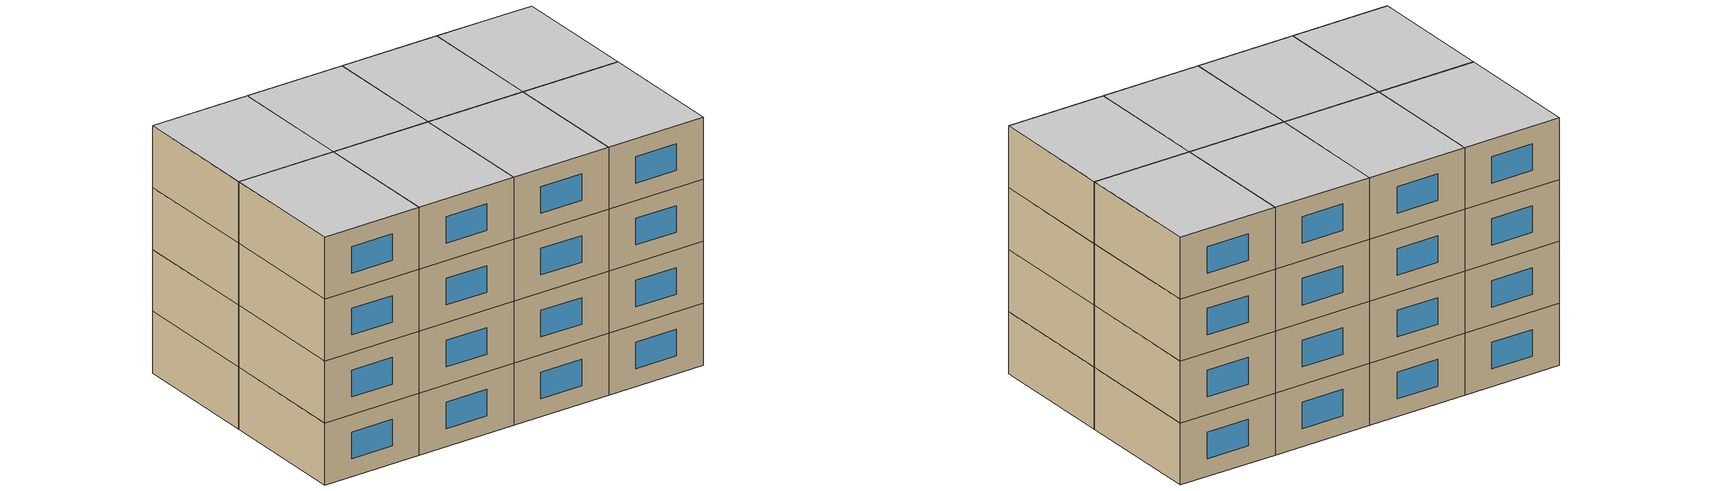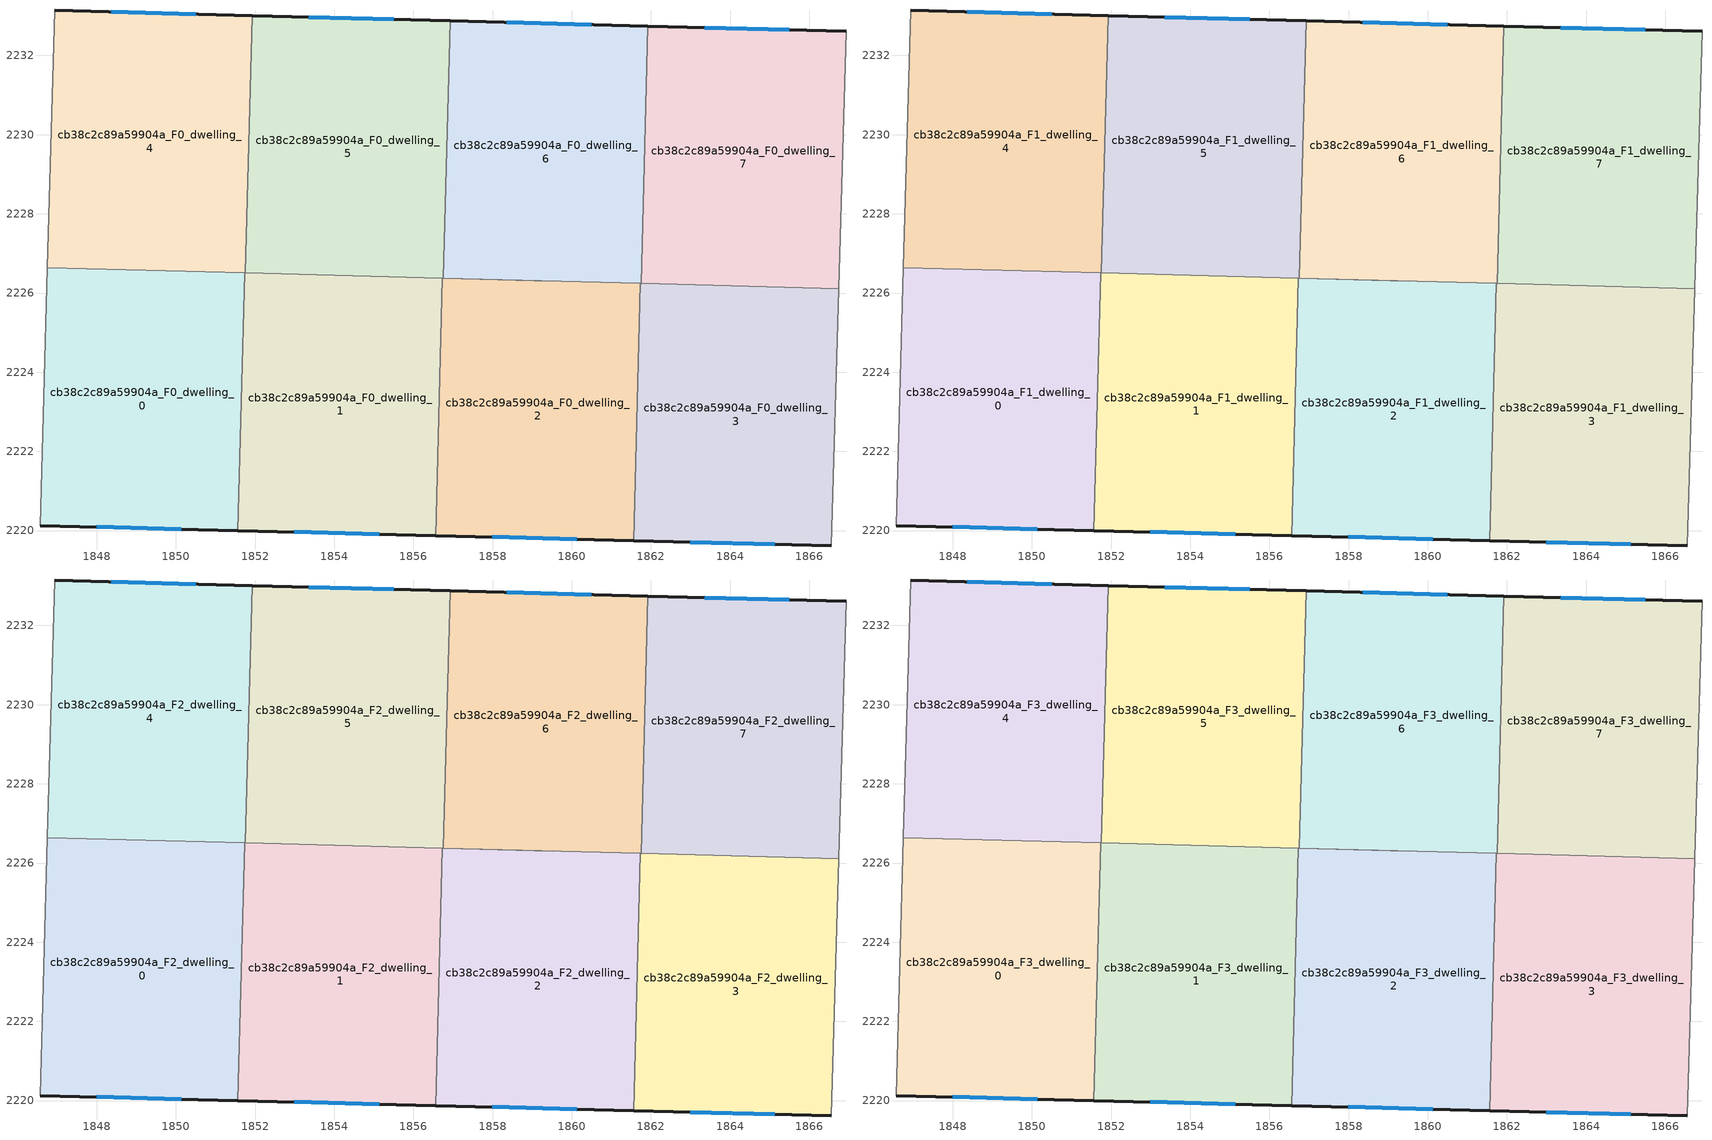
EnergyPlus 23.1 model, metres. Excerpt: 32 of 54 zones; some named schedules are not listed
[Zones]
cb38c2c89a59904a_F0_dwelling_0
 floor ground (EU_floor_Construction): 1851.74,2226.51 1851.56,2220 1846.57,2220.13 1846.75,2226.64 z0
 wall outside (EU_wall_Construction): 1846.57,2220.13 1851.56,2220 z0:3
 wall adiabatic (EU_wall_Construction): 1846.75,2226.64 1846.57,2220.13 z0:3
 wall to cb38c2c89a59904a_F0_dwelling_1 (EU_wall_Construction): 1851.56,2220 1851.74,2226.51 z0:3
 wall to cb38c2c89a59904a_F0_dwelling_4 (EU_wall_Construction): 1851.74,2226.51 1846.75,2226.64 z0:3
 window (EU_Window_Construction): 1848,2220.09 1850.14,2220.04 z0.86:2.14
cb38c2c89a59904a_F0_dwelling_1
 floor ground (EU_floor_Construction): 1856.73,2226.37 1856.56,2219.88 1851.56,2220 1851.74,2226.51 z0
 wall outside (EU_wall_Construction): 1851.56,2220 1856.56,2219.88 z0:3
 wall to cb38c2c89a59904a_F0_dwelling_2 (EU_wall_Construction): 1856.56,2219.88 1856.73,2226.37 z0:3
 wall to cb38c2c89a59904a_F0_dwelling_5 (EU_wall_Construction): 1856.73,2226.37 1851.76,2226.51 z0:3
 wall to cb38c2c89a59904a_F0_dwelling_4 (EU_wall_Construction): 1851.76,2226.51 1851.74,2226.51 z0:3
 window (EU_Window_Construction): 1852.99,2219.96 1855.13,2219.91 z0.86:2.14
cb38c2c89a59904a_F0_dwelling_2
 floor ground (EU_floor_Construction): 1861.73,2226.24 1861.56,2219.75 1856.56,2219.88 1856.73,2226.37 z0
 wall outside (EU_wall_Construction): 1856.56,2219.88 1861.56,2219.75 z0:3
 wall to cb38c2c89a59904a_F0_dwelling_3 (EU_wall_Construction): 1861.56,2219.75 1861.73,2226.24 z0:3
 wall to cb38c2c89a59904a_F0_dwelling_6 (EU_wall_Construction): 1861.73,2226.24 1856.75,2226.37 z0:3
 wall to cb38c2c89a59904a_F0_dwelling_4 (EU_wall_Construction): 1856.75,2226.37 1856.73,2226.37 z0:3
 window (EU_Window_Construction): 1857.99,2219.84 1860.13,2219.78 z0.86:2.14
cb38c2c89a59904a_F0_dwelling_3
 floor ground (EU_floor_Construction): 1866.74,2226.11 1866.56,2219.62 1861.56,2219.75 1861.73,2226.24 z0
 wall outside (EU_wall_Construction): 1861.56,2219.75 1866.56,2219.62 z0:3
 wall adiabatic (EU_wall_Construction): 1866.56,2219.62 1866.74,2226.11 z0:3
 wall to cb38c2c89a59904a_F0_dwelling_7 (EU_wall_Construction): 1866.74,2226.11 1861.75,2226.24 z0:3
 wall to cb38c2c89a59904a_F0_dwelling_6 (EU_wall_Construction): 1861.75,2226.24 1861.73,2226.24 z0:3
 window (EU_Window_Construction): 1862.99,2219.71 1865.13,2219.66 z0.86:2.14
cb38c2c89a59904a_F0_dwelling_4
 floor ground (EU_floor_Construction): 1851.93,2233.01 1851.76,2226.51 1846.75,2226.64 1846.94,2233.14 z0
 wall outside (EU_wall_Construction): 1851.93,2233.01 1846.94,2233.14 z0:3
 wall adiabatic (EU_wall_Construction): 1846.94,2233.14 1846.75,2226.64 / 1851.76,2226.51 1856.73,2226.37 / 1856.75,2226.37 1859.51,2226.3 / 1856.75,2226.37 1859.51,2226.3 / 1851.76,2226.51 1856.73,2226.37 z0:3
 wall to cb38c2c89a59904a_F0_dwelling_5 (EU_wall_Construction): 1851.76,2226.51 1851.93,2233.01 / 1856.75,2226.37 1856.73,2226.37 z0:3
 window (EU_Window_Construction): 1850.5,2233.04 1848.36,2233.1 z0.86:2.14
cb38c2c89a59904a_F0_dwelling_5
 floor ground (EU_floor_Construction): 1856.93,2232.87 1856.75,2226.37 1851.76,2226.51 1851.93,2233.01 z0
 wall outside (EU_wall_Construction): 1856.93,2232.87 1851.93,2233.01 z0:3
 wall to cb38c2c89a59904a_F0_dwelling_6 (EU_wall_Construction): 1856.75,2226.37 1856.93,2232.87 z0:3
 window (EU_Window_Construction): 1855.5,2232.91 1853.36,2232.97 z0.86:2.14
cb38c2c89a59904a_F0_dwelling_6
 floor ground (EU_floor_Construction): 1861.92,2232.74 1861.75,2226.24 1856.75,2226.37 1856.93,2232.87 z0
 wall outside (EU_wall_Construction): 1861.92,2232.74 1856.93,2232.87 z0:3
 wall to cb38c2c89a59904a_F0_dwelling_7 (EU_wall_Construction): 1861.75,2226.24 1861.92,2232.74 z0:3
 window (EU_Window_Construction): 1860.5,2232.78 1858.35,2232.84 z0.86:2.14
cb38c2c89a59904a_F0_dwelling_7
 floor ground (EU_floor_Construction): 1866.93,2232.61 1866.74,2226.11 1861.75,2226.24 1861.92,2232.74 z0
 wall outside (EU_wall_Construction): 1866.93,2232.61 1861.92,2232.74 z0:3
 wall adiabatic (EU_wall_Construction): 1866.74,2226.11 1866.93,2232.61 z0:3
 window (EU_Window_Construction): 1865.5,2232.65 1863.35,2232.7 z0.86:2.14
cb38c2c89a59904a_F1_dwelling_0
 floor to cb38c2c89a59904a_F0_dwelling_0 (EU_floor_Construction): 1851.74,2226.51 1851.56,2220 1846.57,2220.13 1846.75,2226.64 z3
 wall outside (EU_wall_Construction): 1846.57,2220.13 1851.56,2220 z3:6
 wall adiabatic (EU_wall_Construction): 1846.75,2226.64 1846.57,2220.13 z3:6
 wall to cb38c2c89a59904a_F1_dwelling_1 (EU_wall_Construction): 1851.56,2220 1851.74,2226.51 z3:6
 wall to cb38c2c89a59904a_F1_dwelling_4 (EU_wall_Construction): 1851.74,2226.51 1846.75,2226.64 z3:6
 window (EU_Window_Construction): 1848,2220.09 1850.14,2220.04 z3.86:5.14
cb38c2c89a59904a_F1_dwelling_1
 floor to cb38c2c89a59904a_F0_dwelling_1 (EU_floor_Construction): 1856.73,2226.37 1856.56,2219.88 1851.56,2220 1851.74,2226.51 z3
 wall outside (EU_wall_Construction): 1851.56,2220 1856.56,2219.88 z3:6
 wall to cb38c2c89a59904a_F1_dwelling_2 (EU_wall_Construction): 1856.56,2219.88 1856.73,2226.37 z3:6
 wall to cb38c2c89a59904a_F1_dwelling_5 (EU_wall_Construction): 1856.73,2226.37 1851.76,2226.51 z3:6
 wall to cb38c2c89a59904a_F1_dwelling_4 (EU_wall_Construction): 1851.76,2226.51 1851.74,2226.51 z3:6
 window (EU_Window_Construction): 1852.99,2219.96 1855.13,2219.91 z3.86:5.14
cb38c2c89a59904a_F1_dwelling_2
 floor to cb38c2c89a59904a_F0_dwelling_2 (EU_floor_Construction): 1861.73,2226.24 1861.56,2219.75 1856.56,2219.88 1856.73,2226.37 z3
 wall outside (EU_wall_Construction): 1856.56,2219.88 1861.56,2219.75 z3:6
 wall to cb38c2c89a59904a_F1_dwelling_3 (EU_wall_Construction): 1861.56,2219.75 1861.73,2226.24 z3:6
 wall to cb38c2c89a59904a_F1_dwelling_6 (EU_wall_Construction): 1861.73,2226.24 1856.75,2226.37 z3:6
 wall to cb38c2c89a59904a_F1_dwelling_4 (EU_wall_Construction): 1856.75,2226.37 1856.73,2226.37 z3:6
 window (EU_Window_Construction): 1857.99,2219.84 1860.13,2219.78 z3.86:5.14
cb38c2c89a59904a_F1_dwelling_3
 floor to cb38c2c89a59904a_F0_dwelling_3 (EU_floor_Construction): 1866.74,2226.11 1866.56,2219.62 1861.56,2219.75 1861.73,2226.24 z3
 wall outside (EU_wall_Construction): 1861.56,2219.75 1866.56,2219.62 z3:6
 wall adiabatic (EU_wall_Construction): 1866.56,2219.62 1866.74,2226.11 z3:6
 wall to cb38c2c89a59904a_F1_dwelling_7 (EU_wall_Construction): 1866.74,2226.11 1861.75,2226.24 z3:6
 wall to cb38c2c89a59904a_F1_dwelling_6 (EU_wall_Construction): 1861.75,2226.24 1861.73,2226.24 z3:6
 window (EU_Window_Construction): 1862.99,2219.71 1865.13,2219.66 z3.86:5.14
cb38c2c89a59904a_F1_dwelling_4
 floor to cb38c2c89a59904a_F0_dwelling_4 (EU_floor_Construction): 1851.93,2233.01 1851.76,2226.51 1846.75,2226.64 1846.94,2233.14 z3
 wall outside (EU_wall_Construction): 1851.93,2233.01 1846.94,2233.14 z3:6
 wall adiabatic (EU_wall_Construction): 1846.94,2233.14 1846.75,2226.64 / 1851.76,2226.51 1856.73,2226.37 / 1856.75,2226.37 1859.51,2226.3 / 1856.75,2226.37 1859.51,2226.3 / 1851.76,2226.51 1856.73,2226.37 z3:6
 wall to cb38c2c89a59904a_F1_dwelling_5 (EU_wall_Construction): 1851.76,2226.51 1851.93,2233.01 / 1856.75,2226.37 1856.73,2226.37 z3:6
 window (EU_Window_Construction): 1850.5,2233.04 1848.36,2233.1 z3.86:5.14
cb38c2c89a59904a_F1_dwelling_5
 floor to cb38c2c89a59904a_F0_dwelling_5 (EU_floor_Construction): 1856.93,2232.87 1856.75,2226.37 1851.76,2226.51 1851.93,2233.01 z3
 wall outside (EU_wall_Construction): 1856.93,2232.87 1851.93,2233.01 z3:6
 wall to cb38c2c89a59904a_F1_dwelling_6 (EU_wall_Construction): 1856.75,2226.37 1856.93,2232.87 z3:6
 window (EU_Window_Construction): 1855.5,2232.91 1853.36,2232.97 z3.86:5.14
cb38c2c89a59904a_F1_dwelling_6
 floor to cb38c2c89a59904a_F0_dwelling_6 (EU_floor_Construction): 1861.92,2232.74 1861.75,2226.24 1856.75,2226.37 1856.93,2232.87 z3
 wall outside (EU_wall_Construction): 1861.92,2232.74 1856.93,2232.87 z3:6
 wall to cb38c2c89a59904a_F1_dwelling_7 (EU_wall_Construction): 1861.75,2226.24 1861.92,2232.74 z3:6
 window (EU_Window_Construction): 1860.5,2232.78 1858.35,2232.84 z3.86:5.14
cb38c2c89a59904a_F1_dwelling_7
 floor to cb38c2c89a59904a_F0_dwelling_7 (EU_floor_Construction): 1866.93,2232.61 1866.74,2226.11 1861.75,2226.24 1861.92,2232.74 z3
 wall outside (EU_wall_Construction): 1866.93,2232.61 1861.92,2232.74 z3:6
 wall adiabatic (EU_wall_Construction): 1866.74,2226.11 1866.93,2232.61 z3:6
 window (EU_Window_Construction): 1865.5,2232.65 1863.35,2232.7 z3.86:5.14
cb38c2c89a59904a_F2_dwelling_0
 floor to cb38c2c89a59904a_F1_dwelling_0 (EU_floor_Construction): 1851.74,2226.51 1851.56,2220 1846.57,2220.13 1846.75,2226.64 z6
 wall outside (EU_wall_Construction): 1846.57,2220.13 1851.56,2220 z6:9
 wall adiabatic (EU_wall_Construction): 1846.75,2226.64 1846.57,2220.13 z6:9
 wall to cb38c2c89a59904a_F2_dwelling_1 (EU_wall_Construction): 1851.56,2220 1851.74,2226.51 z6:9
 wall to cb38c2c89a59904a_F2_dwelling_4 (EU_wall_Construction): 1851.74,2226.51 1846.75,2226.64 z6:9
 window (EU_Window_Construction): 1848,2220.09 1850.14,2220.04 z6.86:8.14
cb38c2c89a59904a_F2_dwelling_1
 floor to cb38c2c89a59904a_F1_dwelling_1 (EU_floor_Construction): 1856.73,2226.37 1856.56,2219.88 1851.56,2220 1851.74,2226.51 z6
 wall outside (EU_wall_Construction): 1851.56,2220 1856.56,2219.88 z6:9
 wall to cb38c2c89a59904a_F2_dwelling_2 (EU_wall_Construction): 1856.56,2219.88 1856.73,2226.37 z6:9
 wall to cb38c2c89a59904a_F2_dwelling_5 (EU_wall_Construction): 1856.73,2226.37 1851.76,2226.51 z6:9
 wall to cb38c2c89a59904a_F2_dwelling_4 (EU_wall_Construction): 1851.76,2226.51 1851.74,2226.51 z6:9
 window (EU_Window_Construction): 1852.99,2219.96 1855.13,2219.91 z6.86:8.14
cb38c2c89a59904a_F2_dwelling_2
 floor to cb38c2c89a59904a_F1_dwelling_2 (EU_floor_Construction): 1861.73,2226.24 1861.56,2219.75 1856.56,2219.88 1856.73,2226.37 z6
 wall outside (EU_wall_Construction): 1856.56,2219.88 1861.56,2219.75 z6:9
 wall to cb38c2c89a59904a_F2_dwelling_3 (EU_wall_Construction): 1861.56,2219.75 1861.73,2226.24 z6:9
 wall to cb38c2c89a59904a_F2_dwelling_6 (EU_wall_Construction): 1861.73,2226.24 1856.75,2226.37 z6:9
 wall to cb38c2c89a59904a_F2_dwelling_4 (EU_wall_Construction): 1856.75,2226.37 1856.73,2226.37 z6:9
 window (EU_Window_Construction): 1857.99,2219.84 1860.13,2219.78 z6.86:8.14
cb38c2c89a59904a_F2_dwelling_3
 floor to cb38c2c89a59904a_F1_dwelling_3 (EU_floor_Construction): 1866.74,2226.11 1866.56,2219.62 1861.56,2219.75 1861.73,2226.24 z6
 wall outside (EU_wall_Construction): 1861.56,2219.75 1866.56,2219.62 z6:9
 wall adiabatic (EU_wall_Construction): 1866.56,2219.62 1866.74,2226.11 z6:9
 wall to cb38c2c89a59904a_F2_dwelling_7 (EU_wall_Construction): 1866.74,2226.11 1861.75,2226.24 z6:9
 wall to cb38c2c89a59904a_F2_dwelling_6 (EU_wall_Construction): 1861.75,2226.24 1861.73,2226.24 z6:9
 window (EU_Window_Construction): 1862.99,2219.71 1865.13,2219.66 z6.86:8.14
cb38c2c89a59904a_F2_dwelling_4
 floor to cb38c2c89a59904a_F1_dwelling_4 (EU_floor_Construction): 1851.93,2233.01 1851.76,2226.51 1846.75,2226.64 1846.94,2233.14 z6
 wall outside (EU_wall_Construction): 1851.93,2233.01 1846.94,2233.14 z6:9
 wall adiabatic (EU_wall_Construction): 1846.94,2233.14 1846.75,2226.64 / 1851.76,2226.51 1856.73,2226.37 / 1856.75,2226.37 1859.51,2226.3 / 1856.75,2226.37 1859.51,2226.3 / 1851.76,2226.51 1856.73,2226.37 z6:9
 wall to cb38c2c89a59904a_F2_dwelling_5 (EU_wall_Construction): 1851.76,2226.51 1851.93,2233.01 / 1856.75,2226.37 1856.73,2226.37 z6:9
 window (EU_Window_Construction): 1850.5,2233.04 1848.36,2233.1 z6.86:8.14
cb38c2c89a59904a_F2_dwelling_5
 floor to cb38c2c89a59904a_F1_dwelling_5 (EU_floor_Construction): 1856.93,2232.87 1856.75,2226.37 1851.76,2226.51 1851.93,2233.01 z6
 wall outside (EU_wall_Construction): 1856.93,2232.87 1851.93,2233.01 z6:9
 wall to cb38c2c89a59904a_F2_dwelling_6 (EU_wall_Construction): 1856.75,2226.37 1856.93,2232.87 z6:9
 window (EU_Window_Construction): 1855.5,2232.91 1853.36,2232.97 z6.86:8.14
cb38c2c89a59904a_F2_dwelling_6
 floor to cb38c2c89a59904a_F1_dwelling_6 (EU_floor_Construction): 1861.92,2232.74 1861.75,2226.24 1856.75,2226.37 1856.93,2232.87 z6
 wall outside (EU_wall_Construction): 1861.92,2232.74 1856.93,2232.87 z6:9
 wall to cb38c2c89a59904a_F2_dwelling_7 (EU_wall_Construction): 1861.75,2226.24 1861.92,2232.74 z6:9
 window (EU_Window_Construction): 1860.5,2232.78 1858.35,2232.84 z6.86:8.14
cb38c2c89a59904a_F2_dwelling_7
 floor to cb38c2c89a59904a_F1_dwelling_7 (EU_floor_Construction): 1866.93,2232.61 1866.74,2226.11 1861.75,2226.24 1861.92,2232.74 z6
 wall outside (EU_wall_Construction): 1866.93,2232.61 1861.92,2232.74 z6:9
 wall adiabatic (EU_wall_Construction): 1866.74,2226.11 1866.93,2232.61 z6:9
 window (EU_Window_Construction): 1865.5,2232.65 1863.35,2232.7 z6.86:8.14
cb38c2c89a59904a_F3_dwelling_0
 floor to cb38c2c89a59904a_F2_dwelling_0 (EU_floor_Construction): 1851.74,2226.51 1851.56,2220 1846.57,2220.13 1846.75,2226.64 z9
 wall outside (EU_wall_Construction): 1846.57,2220.13 1851.56,2220 z9:12
 wall adiabatic (EU_wall_Construction): 1846.75,2226.64 1846.57,2220.13 z9:12
 wall to cb38c2c89a59904a_F3_dwelling_1 (EU_wall_Construction): 1851.56,2220 1851.74,2226.51 z9:12
 wall to cb38c2c89a59904a_F3_dwelling_4 (EU_wall_Construction): 1851.74,2226.51 1846.75,2226.64 z9:12
 window (EU_Window_Construction): 1848,2220.09 1850.14,2220.04 z9.86:11.14
 ceiling to cb38c2c89a59904a_F4_dwelling_0 (EU_floor_Construction): 1851.56,2220 1851.74,2226.51 1846.75,2226.64 1846.57,2220.13 z12
cb38c2c89a59904a_F3_dwelling_1
 floor to cb38c2c89a59904a_F2_dwelling_1 (EU_floor_Construction): 1856.73,2226.37 1856.56,2219.88 1851.56,2220 1851.74,2226.51 z9
 wall outside (EU_wall_Construction): 1851.56,2220 1856.56,2219.88 z9:12
 wall to cb38c2c89a59904a_F3_dwelling_2 (EU_wall_Construction): 1856.56,2219.88 1856.73,2226.37 z9:12
 wall to cb38c2c89a59904a_F3_dwelling_5 (EU_wall_Construction): 1856.73,2226.37 1851.76,2226.51 z9:12
 wall to cb38c2c89a59904a_F3_dwelling_4 (EU_wall_Construction): 1851.76,2226.51 1851.74,2226.51 z9:12
 window (EU_Window_Construction): 1852.99,2219.96 1855.13,2219.91 z9.86:11.14
 ceiling to cb38c2c89a59904a_F4_dwelling_1 (EU_floor_Construction): 1856.56,2219.88 1856.73,2226.37 1851.74,2226.51 1851.56,2220 z12
cb38c2c89a59904a_F3_dwelling_2
 floor to cb38c2c89a59904a_F2_dwelling_2 (EU_floor_Construction): 1861.73,2226.24 1861.56,2219.75 1856.56,2219.88 1856.73,2226.37 z9
 wall outside (EU_wall_Construction): 1856.56,2219.88 1861.56,2219.75 z9:12
 wall to cb38c2c89a59904a_F3_dwelling_3 (EU_wall_Construction): 1861.56,2219.75 1861.73,2226.24 z9:12
 wall to cb38c2c89a59904a_F3_dwelling_6 (EU_wall_Construction): 1861.73,2226.24 1856.75,2226.37 z9:12
 wall to cb38c2c89a59904a_F3_dwelling_4 (EU_wall_Construction): 1856.75,2226.37 1856.73,2226.37 z9:12
 window (EU_Window_Construction): 1857.99,2219.84 1860.13,2219.78 z9.86:11.14
 ceiling to cb38c2c89a59904a_F4_dwelling_2 (EU_floor_Construction): 1861.56,2219.75 1861.73,2226.24 1856.73,2226.37 1856.56,2219.88 z12
cb38c2c89a59904a_F3_dwelling_3
 floor to cb38c2c89a59904a_F2_dwelling_3 (EU_floor_Construction): 1866.74,2226.11 1866.56,2219.62 1861.56,2219.75 1861.73,2226.24 z9
 wall outside (EU_wall_Construction): 1861.56,2219.75 1866.56,2219.62 z9:12
 wall adiabatic (EU_wall_Construction): 1866.56,2219.62 1866.74,2226.11 z9:12
 wall to cb38c2c89a59904a_F3_dwelling_7 (EU_wall_Construction): 1866.74,2226.11 1861.75,2226.24 z9:12
 wall to cb38c2c89a59904a_F3_dwelling_6 (EU_wall_Construction): 1861.75,2226.24 1861.73,2226.24 z9:12
 window (EU_Window_Construction): 1862.99,2219.71 1865.13,2219.66 z9.86:11.14
 ceiling to cb38c2c89a59904a_F4_dwelling_3 (EU_floor_Construction): 1866.56,2219.62 1866.74,2226.11 1861.73,2226.24 1861.56,2219.75 z12
cb38c2c89a59904a_F3_dwelling_4
 floor to cb38c2c89a59904a_F2_dwelling_4 (EU_floor_Construction): 1851.93,2233.01 1851.76,2226.51 1846.75,2226.64 1846.94,2233.14 z9
 wall outside (EU_wall_Construction): 1851.93,2233.01 1846.94,2233.14 z9:12
 wall adiabatic (EU_wall_Construction): 1846.94,2233.14 1846.75,2226.64 / 1851.76,2226.51 1856.73,2226.37 / 1856.75,2226.37 1859.51,2226.3 / 1856.75,2226.37 1859.51,2226.3 / 1851.76,2226.51 1856.73,2226.37 z9:12
 wall to cb38c2c89a59904a_F3_dwelling_5 (EU_wall_Construction): 1851.76,2226.51 1851.93,2233.01 / 1856.75,2226.37 1856.73,2226.37 z9:12
 window (EU_Window_Construction): 1850.5,2233.04 1848.36,2233.1 z9.86:11.14
 ceiling to cb38c2c89a59904a_F4_dwelling_4 (EU_floor_Construction): 1851.76,2226.51 1851.93,2233.01 1846.94,2233.14 1846.75,2226.64 z12
cb38c2c89a59904a_F3_dwelling_5
 floor to cb38c2c89a59904a_F2_dwelling_5 (EU_floor_Construction): 1856.93,2232.87 1856.75,2226.37 1851.76,2226.51 1851.93,2233.01 z9
 wall outside (EU_wall_Construction): 1856.93,2232.87 1851.93,2233.01 z9:12
 wall to cb38c2c89a59904a_F3_dwelling_6 (EU_wall_Construction): 1856.75,2226.37 1856.93,2232.87 z9:12
 window (EU_Window_Construction): 1855.5,2232.91 1853.36,2232.97 z9.86:11.14
 ceiling to cb38c2c89a59904a_F4_dwelling_5 (EU_floor_Construction): 1856.75,2226.37 1856.93,2232.87 1851.93,2233.01 1851.76,2226.51 z12
cb38c2c89a59904a_F3_dwelling_6
 floor to cb38c2c89a59904a_F2_dwelling_6 (EU_floor_Construction): 1861.92,2232.74 1861.75,2226.24 1856.75,2226.37 1856.93,2232.87 z9
 wall outside (EU_wall_Construction): 1861.92,2232.74 1856.93,2232.87 z9:12
 wall to cb38c2c89a59904a_F3_dwelling_7 (EU_wall_Construction): 1861.75,2226.24 1861.92,2232.74 z9:12
 window (EU_Window_Construction): 1860.5,2232.78 1858.35,2232.84 z9.86:11.14
 ceiling to cb38c2c89a59904a_F4_dwelling_6 (EU_floor_Construction): 1861.75,2226.24 1861.92,2232.74 1856.93,2232.87 1856.75,2226.37 z12
cb38c2c89a59904a_F3_dwelling_7
 floor to cb38c2c89a59904a_F2_dwelling_7 (EU_floor_Construction): 1866.93,2232.61 1866.74,2226.11 1861.75,2226.24 1861.92,2232.74 z9
 wall outside (EU_wall_Construction): 1866.93,2232.61 1861.92,2232.74 z9:12
 wall adiabatic (EU_wall_Construction): 1866.74,2226.11 1866.93,2232.61 z9:12
 window (EU_Window_Construction): 1865.5,2232.65 1863.35,2232.7 z9.86:11.14
 ceiling to cb38c2c89a59904a_F4_dwelling_7 (EU_floor_Construction): 1866.74,2226.11 1866.93,2232.61 1861.92,2232.74 1861.75,2226.24 z12
[Building]
EU S2 Campaign: North Axis=0; Terrain=City; Solar Distribution=FullExterior
[Site:Location]
Helsinki-Vantaa.AP: Latitude=60.317; Longitude=24.963; Time Zone=2; Elevation=54.6
[SizingPeriod:WeatherFileDays]
AnnualSizingPeriod: Begin Month=1; Begin Day of Month=1; End Month=12; End Day of Month=31; Day of Week for Start Day=Monday; Use Weather File Daylight Saving Period=No; Use Weather File Rain and Snow Indicators=No
[MATERIAL]
EU_InternalMass_Material: Roughness=MediumRough; Thickness=0.1; Conductivity=1; Density=1800; Specific Heat=900; Thermal Absorptance=0.9; Solar Absorptance=0.7; Visible Absorptance=0.7
[MATERIAL:NOMASS] Roughness=MediumRough; Thermal Absorptance=0.9; Solar Absorptance=0.7; Visible Absorptance=0.7
Name | Thermal Resistance
EU_wall_NoMass | 1.10183
EU_floor_NoMass | 1.70606
[WINDOWMATERIAL:SIMPLEGLAZINGSYSTEM]
EU_Window_SimpleGlazing: UFactor=3.11035; Solar Heat Gain Coefficient=0.8; Visible Transmittance=0.8
[CONSTRUCTION]
EU_wall_Construction: EU_wall_NoMass
EU_floor_Construction: EU_floor_NoMass
EU_Window_Construction: EU_Window_SimpleGlazing
EU_InternalMass_Construction: EU_InternalMass_Material
[ZONE] Type=1; Multiplier=1; Ceiling Height=autocalculate; Floor Area=autocalculate; Part of Total Floor Area=Yes
Name | Volume
cb38c2c89a59904a_F0_dwelling_0; cb38c2c89a59904a_F1_dwelling_0; cb38c2c89a59904a_F2_dwelling_0; cb38c2c89a59904a_F3_dwelling_0 | 97.5015
cb38c2c89a59904a_F0_dwelling_1; cb38c2c89a59904a_F1_dwelling_1; cb38c2c89a59904a_F2_dwelling_1; cb38c2c89a59904a_F3_dwelling_1 | 97.5073
cb38c2c89a59904a_F0_dwelling_2; cb38c2c89a59904a_F1_dwelling_2; cb38c2c89a59904a_F2_dwelling_2; cb38c2c89a59904a_F3_dwelling_2 | 97.5044
cb38c2c89a59904a_F0_dwelling_3; cb38c2c89a59904a_F1_dwelling_3; cb38c2c89a59904a_F2_dwelling_3; cb38c2c89a59904a_F3_dwelling_3 | 97.5059
cb38c2c89a59904a_F0_dwelling_4; cb38c2c89a59904a_F1_dwelling_4; cb38c2c89a59904a_F2_dwelling_4; cb38c2c89a59904a_F3_dwelling_4 | 97.5249
cb38c2c89a59904a_F0_dwelling_5; cb38c2c89a59904a_F1_dwelling_5; cb38c2c89a59904a_F2_dwelling_5; cb38c2c89a59904a_F3_dwelling_5; cb38c2c89a59904a_F0_dwelling_7; cb38c2c89a59904a_F1_dwelling_7; cb38c2c89a59904a_F2_dwelling_7; cb38c2c89a59904a_F3_dwelling_7 | 97.5037
cb38c2c89a59904a_F0_dwelling_6; cb38c2c89a59904a_F1_dwelling_6; cb38c2c89a59904a_F2_dwelling_6; cb38c2c89a59904a_F3_dwelling_6 | 97.5103
[INTERNALMASS] Construction=EU_InternalMass_Construction
Name | Zone or ZoneList | Surface Area
cb38c2c89a59904a_F0_dwelling_0_EU_InternalMass | cb38c2c89a59904a_F0_dwelling_0 | 32.5006
cb38c2c89a59904a_F0_dwelling_1_EU_InternalMass | cb38c2c89a59904a_F0_dwelling_1 | 32.5024
cb38c2c89a59904a_F0_dwelling_2_EU_InternalMass | cb38c2c89a59904a_F0_dwelling_2 | 32.5016
cb38c2c89a59904a_F0_dwelling_3_EU_InternalMass | cb38c2c89a59904a_F0_dwelling_3 | 32.5017
cb38c2c89a59904a_F0_dwelling_4_EU_InternalMass | cb38c2c89a59904a_F0_dwelling_4 | 32.5098
cb38c2c89a59904a_F0_dwelling_5_EU_InternalMass | cb38c2c89a59904a_F0_dwelling_5 | 32.5008
cb38c2c89a59904a_F0_dwelling_6_EU_InternalMass | cb38c2c89a59904a_F0_dwelling_6 | 32.5034
cb38c2c89a59904a_F0_dwelling_7_EU_InternalMass | cb38c2c89a59904a_F0_dwelling_7 | 32.501
cb38c2c89a59904a_F1_dwelling_0_EU_InternalMass | cb38c2c89a59904a_F1_dwelling_0 | 32.5006
cb38c2c89a59904a_F1_dwelling_1_EU_InternalMass | cb38c2c89a59904a_F1_dwelling_1 | 32.5024
cb38c2c89a59904a_F1_dwelling_2_EU_InternalMass | cb38c2c89a59904a_F1_dwelling_2 | 32.5016
cb38c2c89a59904a_F1_dwelling_3_EU_InternalMass | cb38c2c89a59904a_F1_dwelling_3 | 32.5017
cb38c2c89a59904a_F1_dwelling_4_EU_InternalMass | cb38c2c89a59904a_F1_dwelling_4 | 32.5098
cb38c2c89a59904a_F1_dwelling_5_EU_InternalMass | cb38c2c89a59904a_F1_dwelling_5 | 32.5008
cb38c2c89a59904a_F1_dwelling_6_EU_InternalMass | cb38c2c89a59904a_F1_dwelling_6 | 32.5034
cb38c2c89a59904a_F1_dwelling_7_EU_InternalMass | cb38c2c89a59904a_F1_dwelling_7 | 32.501
cb38c2c89a59904a_F2_dwelling_0_EU_InternalMass | cb38c2c89a59904a_F2_dwelling_0 | 32.5006
cb38c2c89a59904a_F2_dwelling_1_EU_InternalMass | cb38c2c89a59904a_F2_dwelling_1 | 32.5024
cb38c2c89a59904a_F2_dwelling_2_EU_InternalMass | cb38c2c89a59904a_F2_dwelling_2 | 32.5016
cb38c2c89a59904a_F2_dwelling_3_EU_InternalMass | cb38c2c89a59904a_F2_dwelling_3 | 32.5017
cb38c2c89a59904a_F2_dwelling_4_EU_InternalMass | cb38c2c89a59904a_F2_dwelling_4 | 32.5098
cb38c2c89a59904a_F2_dwelling_5_EU_InternalMass | cb38c2c89a59904a_F2_dwelling_5 | 32.5008
cb38c2c89a59904a_F2_dwelling_6_EU_InternalMass | cb38c2c89a59904a_F2_dwelling_6 | 32.5034
cb38c2c89a59904a_F2_dwelling_7_EU_InternalMass | cb38c2c89a59904a_F2_dwelling_7 | 32.501
cb38c2c89a59904a_F3_dwelling_0_EU_InternalMass | cb38c2c89a59904a_F3_dwelling_0 | 32.5006
cb38c2c89a59904a_F3_dwelling_1_EU_InternalMass | cb38c2c89a59904a_F3_dwelling_1 | 32.5024
cb38c2c89a59904a_F3_dwelling_2_EU_InternalMass | cb38c2c89a59904a_F3_dwelling_2 | 32.5016
cb38c2c89a59904a_F3_dwelling_3_EU_InternalMass | cb38c2c89a59904a_F3_dwelling_3 | 32.5017
cb38c2c89a59904a_F3_dwelling_4_EU_InternalMass | cb38c2c89a59904a_F3_dwelling_4 | 32.5098
cb38c2c89a59904a_F3_dwelling_5_EU_InternalMass | cb38c2c89a59904a_F3_dwelling_5 | 32.5008
cb38c2c89a59904a_F3_dwelling_6_EU_InternalMass | cb38c2c89a59904a_F3_dwelling_6 | 32.5034
cb38c2c89a59904a_F3_dwelling_7_EU_InternalMass | cb38c2c89a59904a_F3_dwelling_7 | 32.501
[OTHEREQUIPMENT] Fuel Type=Electricity; Design Level Calculation Method=Watts/Area; Power per Zone Floor Area=1; Fraction Latent=0; Fraction Radiant=0; Fraction Lost=0; Carbon Dioxide Generation Rate=0; EndUse Subcategory=EU_Step8_InternalGains
Name | Zone or ZoneList or Space or SpaceList | Schedule
EU_Step8_InternalGain_cb38c2c89a59904a_F0_dwelling_0_f000 | cb38c2c89a59904a_F0_dwelling_0 | EU_Step8_GainSchedule_cb38c2c89a59904a_F0_dwelling_0_f000
EU_Step8_InternalGain_cb38c2c89a59904a_F0_dwelling_1_f000 | cb38c2c89a59904a_F0_dwelling_1 | EU_Step8_GainSchedule_cb38c2c89a59904a_F0_dwelling_1_f000
EU_Step8_InternalGain_cb38c2c89a59904a_F0_dwelling_2_f000 | cb38c2c89a59904a_F0_dwelling_2 | EU_Step8_GainSchedule_cb38c2c89a59904a_F0_dwelling_2_f000
EU_Step8_InternalGain_cb38c2c89a59904a_F0_dwelling_3_f000 | cb38c2c89a59904a_F0_dwelling_3 | EU_Step8_GainSchedule_cb38c2c89a59904a_F0_dwelling_3_f000
EU_Step8_InternalGain_cb38c2c89a59904a_F0_dwelling_4_f000 | cb38c2c89a59904a_F0_dwelling_4 | EU_Step8_GainSchedule_cb38c2c89a59904a_F0_dwelling_4_f000
EU_Step8_InternalGain_cb38c2c89a59904a_F0_dwelling_5_f000 | cb38c2c89a59904a_F0_dwelling_5 | EU_Step8_GainSchedule_cb38c2c89a59904a_F0_dwelling_5_f000
EU_Step8_InternalGain_cb38c2c89a59904a_F0_dwelling_6_f000 | cb38c2c89a59904a_F0_dwelling_6 | EU_Step8_GainSchedule_cb38c2c89a59904a_F0_dwelling_6_f000
EU_Step8_InternalGain_cb38c2c89a59904a_F0_dwelling_7_f000 | cb38c2c89a59904a_F0_dwelling_7 | EU_Step8_GainSchedule_cb38c2c89a59904a_F0_dwelling_7_f000
EU_Step8_InternalGain_cb38c2c89a59904a_F1_dwelling_0_f000 | cb38c2c89a59904a_F1_dwelling_0 | EU_Step8_GainSchedule_cb38c2c89a59904a_F1_dwelling_0_f000
EU_Step8_InternalGain_cb38c2c89a59904a_F1_dwelling_1_f000 | cb38c2c89a59904a_F1_dwelling_1 | EU_Step8_GainSchedule_cb38c2c89a59904a_F1_dwelling_1_f000
EU_Step8_InternalGain_cb38c2c89a59904a_F1_dwelling_2_f000 | cb38c2c89a59904a_F1_dwelling_2 | EU_Step8_GainSchedule_cb38c2c89a59904a_F1_dwelling_2_f000
EU_Step8_InternalGain_cb38c2c89a59904a_F1_dwelling_3_f000 | cb38c2c89a59904a_F1_dwelling_3 | EU_Step8_GainSchedule_cb38c2c89a59904a_F1_dwelling_3_f000
EU_Step8_InternalGain_cb38c2c89a59904a_F1_dwelling_4_f000 | cb38c2c89a59904a_F1_dwelling_4 | EU_Step8_GainSchedule_cb38c2c89a59904a_F1_dwelling_4_f000
EU_Step8_InternalGain_cb38c2c89a59904a_F1_dwelling_5_f000 | cb38c2c89a59904a_F1_dwelling_5 | EU_Step8_GainSchedule_cb38c2c89a59904a_F1_dwelling_5_f000
EU_Step8_InternalGain_cb38c2c89a59904a_F1_dwelling_6_f000 | cb38c2c89a59904a_F1_dwelling_6 | EU_Step8_GainSchedule_cb38c2c89a59904a_F1_dwelling_6_f000
EU_Step8_InternalGain_cb38c2c89a59904a_F1_dwelling_7_f000 | cb38c2c89a59904a_F1_dwelling_7 | EU_Step8_GainSchedule_cb38c2c89a59904a_F1_dwelling_7_f000
EU_Step8_InternalGain_cb38c2c89a59904a_F2_dwelling_0_f000 | cb38c2c89a59904a_F2_dwelling_0 | EU_Step8_GainSchedule_cb38c2c89a59904a_F2_dwelling_0_f000
EU_Step8_InternalGain_cb38c2c89a59904a_F2_dwelling_1_f000 | cb38c2c89a59904a_F2_dwelling_1 | EU_Step8_GainSchedule_cb38c2c89a59904a_F2_dwelling_1_f000
EU_Step8_InternalGain_cb38c2c89a59904a_F2_dwelling_2_f000 | cb38c2c89a59904a_F2_dwelling_2 | EU_Step8_GainSchedule_cb38c2c89a59904a_F2_dwelling_2_f000
EU_Step8_InternalGain_cb38c2c89a59904a_F2_dwelling_3_f000 | cb38c2c89a59904a_F2_dwelling_3 | EU_Step8_GainSchedule_cb38c2c89a59904a_F2_dwelling_3_f000
EU_Step8_InternalGain_cb38c2c89a59904a_F2_dwelling_4_f000 | cb38c2c89a59904a_F2_dwelling_4 | EU_Step8_GainSchedule_cb38c2c89a59904a_F2_dwelling_4_f000
EU_Step8_InternalGain_cb38c2c89a59904a_F2_dwelling_5_f000 | cb38c2c89a59904a_F2_dwelling_5 | EU_Step8_GainSchedule_cb38c2c89a59904a_F2_dwelling_5_f000
EU_Step8_InternalGain_cb38c2c89a59904a_F2_dwelling_6_f000 | cb38c2c89a59904a_F2_dwelling_6 | EU_Step8_GainSchedule_cb38c2c89a59904a_F2_dwelling_6_f000
EU_Step8_InternalGain_cb38c2c89a59904a_F2_dwelling_7_f000 | cb38c2c89a59904a_F2_dwelling_7 | EU_Step8_GainSchedule_cb38c2c89a59904a_F2_dwelling_7_f000
EU_Step8_InternalGain_cb38c2c89a59904a_F3_dwelling_0_f000 | cb38c2c89a59904a_F3_dwelling_0 | EU_Step8_GainSchedule_cb38c2c89a59904a_F3_dwelling_0_f000
EU_Step8_InternalGain_cb38c2c89a59904a_F3_dwelling_1_f000 | cb38c2c89a59904a_F3_dwelling_1 | EU_Step8_GainSchedule_cb38c2c89a59904a_F3_dwelling_1_f000
EU_Step8_InternalGain_cb38c2c89a59904a_F3_dwelling_2_f000 | cb38c2c89a59904a_F3_dwelling_2 | EU_Step8_GainSchedule_cb38c2c89a59904a_F3_dwelling_2_f000
EU_Step8_InternalGain_cb38c2c89a59904a_F3_dwelling_3_f000 | cb38c2c89a59904a_F3_dwelling_3 | EU_Step8_GainSchedule_cb38c2c89a59904a_F3_dwelling_3_f000
EU_Step8_InternalGain_cb38c2c89a59904a_F3_dwelling_4_f000 | cb38c2c89a59904a_F3_dwelling_4 | EU_Step8_GainSchedule_cb38c2c89a59904a_F3_dwelling_4_f000
EU_Step8_InternalGain_cb38c2c89a59904a_F3_dwelling_5_f000 | cb38c2c89a59904a_F3_dwelling_5 | EU_Step8_GainSchedule_cb38c2c89a59904a_F3_dwelling_5_f000
EU_Step8_InternalGain_cb38c2c89a59904a_F3_dwelling_6_f000 | cb38c2c89a59904a_F3_dwelling_6 | EU_Step8_GainSchedule_cb38c2c89a59904a_F3_dwelling_6_f000
EU_Step8_InternalGain_cb38c2c89a59904a_F3_dwelling_7_f000 | cb38c2c89a59904a_F3_dwelling_7 | EU_Step8_GainSchedule_cb38c2c89a59904a_F3_dwelling_7_f000
[ZONEVENTILATION:DESIGNFLOWRATE] Schedule=EU_AlwaysOn; Design Flow Rate Calculation Method=AirChanges/Hour; Air Changes per Hour=0.756316; Ventilation Type=Natural; Fan Pressure Rise=0; Fan Total Efficiency=1; Constant Term Coefficient=1; Temperature Term Coefficient=0; Velocity Term Coefficient=0; Velocity Squared Term Coefficient=0; Minimum Indoor Temperature=-100; Maximum Indoor Temperature=100; Delta Temperature=-100; Minimum Outdoor Temperature=-100; Maximum Outdoor Temperature=100; Maximum Wind Speed=40
Name | Zone or ZoneList or Space or SpaceList
EU_ConstantAir_cb38c2c89a59904a_F0_dwelling_0 | cb38c2c89a59904a_F0_dwelling_0
EU_ConstantAir_cb38c2c89a59904a_F0_dwelling_1 | cb38c2c89a59904a_F0_dwelling_1
EU_ConstantAir_cb38c2c89a59904a_F0_dwelling_2 | cb38c2c89a59904a_F0_dwelling_2
EU_ConstantAir_cb38c2c89a59904a_F0_dwelling_3 | cb38c2c89a59904a_F0_dwelling_3
EU_ConstantAir_cb38c2c89a59904a_F0_dwelling_4 | cb38c2c89a59904a_F0_dwelling_4
EU_ConstantAir_cb38c2c89a59904a_F0_dwelling_5 | cb38c2c89a59904a_F0_dwelling_5
EU_ConstantAir_cb38c2c89a59904a_F0_dwelling_6 | cb38c2c89a59904a_F0_dwelling_6
EU_ConstantAir_cb38c2c89a59904a_F0_dwelling_7 | cb38c2c89a59904a_F0_dwelling_7
EU_ConstantAir_cb38c2c89a59904a_F1_dwelling_0 | cb38c2c89a59904a_F1_dwelling_0
EU_ConstantAir_cb38c2c89a59904a_F1_dwelling_1 | cb38c2c89a59904a_F1_dwelling_1
EU_ConstantAir_cb38c2c89a59904a_F1_dwelling_2 | cb38c2c89a59904a_F1_dwelling_2
EU_ConstantAir_cb38c2c89a59904a_F1_dwelling_3 | cb38c2c89a59904a_F1_dwelling_3
EU_ConstantAir_cb38c2c89a59904a_F1_dwelling_4 | cb38c2c89a59904a_F1_dwelling_4
EU_ConstantAir_cb38c2c89a59904a_F1_dwelling_5 | cb38c2c89a59904a_F1_dwelling_5
EU_ConstantAir_cb38c2c89a59904a_F1_dwelling_6 | cb38c2c89a59904a_F1_dwelling_6
EU_ConstantAir_cb38c2c89a59904a_F1_dwelling_7 | cb38c2c89a59904a_F1_dwelling_7
EU_ConstantAir_cb38c2c89a59904a_F2_dwelling_0 | cb38c2c89a59904a_F2_dwelling_0
EU_ConstantAir_cb38c2c89a59904a_F2_dwelling_1 | cb38c2c89a59904a_F2_dwelling_1
EU_ConstantAir_cb38c2c89a59904a_F2_dwelling_2 | cb38c2c89a59904a_F2_dwelling_2
EU_ConstantAir_cb38c2c89a59904a_F2_dwelling_3 | cb38c2c89a59904a_F2_dwelling_3
EU_ConstantAir_cb38c2c89a59904a_F2_dwelling_4 | cb38c2c89a59904a_F2_dwelling_4
EU_ConstantAir_cb38c2c89a59904a_F2_dwelling_5 | cb38c2c89a59904a_F2_dwelling_5
EU_ConstantAir_cb38c2c89a59904a_F2_dwelling_6 | cb38c2c89a59904a_F2_dwelling_6
EU_ConstantAir_cb38c2c89a59904a_F2_dwelling_7 | cb38c2c89a59904a_F2_dwelling_7
EU_ConstantAir_cb38c2c89a59904a_F3_dwelling_0 | cb38c2c89a59904a_F3_dwelling_0
EU_ConstantAir_cb38c2c89a59904a_F3_dwelling_1 | cb38c2c89a59904a_F3_dwelling_1
EU_ConstantAir_cb38c2c89a59904a_F3_dwelling_2 | cb38c2c89a59904a_F3_dwelling_2
EU_ConstantAir_cb38c2c89a59904a_F3_dwelling_3 | cb38c2c89a59904a_F3_dwelling_3
EU_ConstantAir_cb38c2c89a59904a_F3_dwelling_4 | cb38c2c89a59904a_F3_dwelling_4
EU_ConstantAir_cb38c2c89a59904a_F3_dwelling_5 | cb38c2c89a59904a_F3_dwelling_5
EU_ConstantAir_cb38c2c89a59904a_F3_dwelling_6 | cb38c2c89a59904a_F3_dwelling_6
EU_ConstantAir_cb38c2c89a59904a_F3_dwelling_7 | cb38c2c89a59904a_F3_dwelling_7
[HVACTEMPLATE:ZONE:IDEALLOADSAIRSYSTEM] System Availability Schedule=EU_AlwaysOn; Maximum Heating Supply Air Temperature=50; Minimum Cooling Supply Air Temperature=13; Maximum Heating Supply Air Humidity Ratio=0.0156; Minimum Cooling Supply Air Humidity Ratio=0.0077; Heating Limit=NoLimit; Cooling Limit=NoLimit; Heating Availability Schedule=EU_AlwaysOn; Cooling Availability Schedule=EU_CoolingOff; Dehumidification Control Type=ConstantSensibleHeatRatio; Cooling Sensible Heat Ratio=0.7; Dehumidification Setpoint=60; Humidification Control Type=None; Humidification Setpoint=30; Outdoor Air Method=None; Outdoor Air Flow Rate per Person=0.00944; Outdoor Air Flow Rate per Zone Floor Area=0; Outdoor Air Flow Rate per Zone=0; Demand Controlled Ventilation Type=None; Outdoor Air Economizer Type=NoEconomizer; Heat Recovery Type=None; Sensible Heat Recovery Effectiveness=0.7; Latent Heat Recovery Effectiveness=0.65
Name | Template Thermostat
cb38c2c89a59904a_F0_dwelling_0 | EU_HeatOnly_cb38c2c89a59904a_F0_dwelling_0
cb38c2c89a59904a_F0_dwelling_1 | EU_HeatOnly_cb38c2c89a59904a_F0_dwelling_1
cb38c2c89a59904a_F0_dwelling_2 | EU_HeatOnly_cb38c2c89a59904a_F0_dwelling_2
cb38c2c89a59904a_F0_dwelling_3 | EU_HeatOnly_cb38c2c89a59904a_F0_dwelling_3
cb38c2c89a59904a_F0_dwelling_4 | EU_HeatOnly_cb38c2c89a59904a_F0_dwelling_4
cb38c2c89a59904a_F0_dwelling_5 | EU_HeatOnly_cb38c2c89a59904a_F0_dwelling_5
cb38c2c89a59904a_F0_dwelling_6 | EU_HeatOnly_cb38c2c89a59904a_F0_dwelling_6
cb38c2c89a59904a_F0_dwelling_7 | EU_HeatOnly_cb38c2c89a59904a_F0_dwelling_7
cb38c2c89a59904a_F1_dwelling_0 | EU_HeatOnly_cb38c2c89a59904a_F1_dwelling_0
cb38c2c89a59904a_F1_dwelling_1 | EU_HeatOnly_cb38c2c89a59904a_F1_dwelling_1
cb38c2c89a59904a_F1_dwelling_2 | EU_HeatOnly_cb38c2c89a59904a_F1_dwelling_2
cb38c2c89a59904a_F1_dwelling_3 | EU_HeatOnly_cb38c2c89a59904a_F1_dwelling_3
cb38c2c89a59904a_F1_dwelling_4 | EU_HeatOnly_cb38c2c89a59904a_F1_dwelling_4
cb38c2c89a59904a_F1_dwelling_5 | EU_HeatOnly_cb38c2c89a59904a_F1_dwelling_5
cb38c2c89a59904a_F1_dwelling_6 | EU_HeatOnly_cb38c2c89a59904a_F1_dwelling_6
cb38c2c89a59904a_F1_dwelling_7 | EU_HeatOnly_cb38c2c89a59904a_F1_dwelling_7
cb38c2c89a59904a_F2_dwelling_0 | EU_HeatOnly_cb38c2c89a59904a_F2_dwelling_0
cb38c2c89a59904a_F2_dwelling_1 | EU_HeatOnly_cb38c2c89a59904a_F2_dwelling_1
cb38c2c89a59904a_F2_dwelling_2 | EU_HeatOnly_cb38c2c89a59904a_F2_dwelling_2
cb38c2c89a59904a_F2_dwelling_3 | EU_HeatOnly_cb38c2c89a59904a_F2_dwelling_3
cb38c2c89a59904a_F2_dwelling_4 | EU_HeatOnly_cb38c2c89a59904a_F2_dwelling_4
cb38c2c89a59904a_F2_dwelling_5 | EU_HeatOnly_cb38c2c89a59904a_F2_dwelling_5
cb38c2c89a59904a_F2_dwelling_6 | EU_HeatOnly_cb38c2c89a59904a_F2_dwelling_6
cb38c2c89a59904a_F2_dwelling_7 | EU_HeatOnly_cb38c2c89a59904a_F2_dwelling_7
cb38c2c89a59904a_F3_dwelling_0 | EU_HeatOnly_cb38c2c89a59904a_F3_dwelling_0
cb38c2c89a59904a_F3_dwelling_1 | EU_HeatOnly_cb38c2c89a59904a_F3_dwelling_1
cb38c2c89a59904a_F3_dwelling_2 | EU_HeatOnly_cb38c2c89a59904a_F3_dwelling_2
cb38c2c89a59904a_F3_dwelling_3 | EU_HeatOnly_cb38c2c89a59904a_F3_dwelling_3
cb38c2c89a59904a_F3_dwelling_4 | EU_HeatOnly_cb38c2c89a59904a_F3_dwelling_4
cb38c2c89a59904a_F3_dwelling_5 | EU_HeatOnly_cb38c2c89a59904a_F3_dwelling_5
cb38c2c89a59904a_F3_dwelling_6 | EU_HeatOnly_cb38c2c89a59904a_F3_dwelling_6
cb38c2c89a59904a_F3_dwelling_7 | EU_HeatOnly_cb38c2c89a59904a_F3_dwelling_7
[SIZING:ZONE] Zone Cooling Design Supply Air Temperature Input Method=SupplyAirTemperature; Zone Cooling Design Supply Air Temperature=13; Zone Heating Design Supply Air Temperature Input Method=SupplyAirTemperature; Zone Heating Design Supply Air Temperature=50; Zone Cooling Design Supply Air Humidity Ratio=0.008; Zone Heating Design Supply Air Humidity Ratio=0.008; Cooling Design Air Flow Method=DesignDay; Cooling Design Air Flow Rate=0; Cooling Minimum Air Flow per Zone Floor Area=0.000762; Cooling Minimum Air Flow=0; Cooling Minimum Air Flow Fraction=0.2; Heating Design Air Flow Method=DesignDay; Heating Design Air Flow Rate=0; Heating Maximum Air Flow per Zone Floor Area=0.002032; Heating Maximum Air Flow=0.141576; Heating Maximum Air Flow Fraction=0.3; Account for Dedicated Outdoor Air System=No; Dedicated Outdoor Air System Control Strategy=NeutralSupplyAir; Dedicated Outdoor Air Low Setpoint Temperature for Design=autosize; Dedicated Outdoor Air High Setpoint Temperature for Design=autosize; Zone Load Sizing Method=Sensible Load Only No Latent Load; Zone Latent Cooling Design Supply Air Humidity Ratio Input Method=HumidityRatioDifference; Zone Cooling Design Supply Air Humidity Ratio Difference=0.005; Zone Latent Heating Design Supply Air Humidity Ratio Input Method=HumidityRatioDifference; Zone Humidification Design Supply Air Humidity Ratio Difference=0.005
cb38c2c89a59904a_F0_dwelling_0; cb38c2c89a59904a_F0_dwelling_1; cb38c2c89a59904a_F0_dwelling_2; cb38c2c89a59904a_F0_dwelling_3; cb38c2c89a59904a_F0_dwelling_4; cb38c2c89a59904a_F0_dwelling_5; cb38c2c89a59904a_F0_dwelling_6; cb38c2c89a59904a_F0_dwelling_7; cb38c2c89a59904a_F1_dwelling_0; cb38c2c89a59904a_F1_dwelling_1; cb38c2c89a59904a_F1_dwelling_2; cb38c2c89a59904a_F1_dwelling_3; cb38c2c89a59904a_F1_dwelling_4; cb38c2c89a59904a_F1_dwelling_5; cb38c2c89a59904a_F1_dwelling_6; cb38c2c89a59904a_F1_dwelling_7; cb38c2c89a59904a_F2_dwelling_0; cb38c2c89a59904a_F2_dwelling_1; cb38c2c89a59904a_F2_dwelling_2; cb38c2c89a59904a_F2_dwelling_3; cb38c2c89a59904a_F2_dwelling_4; cb38c2c89a59904a_F2_dwelling_5; cb38c2c89a59904a_F2_dwelling_6; cb38c2c89a59904a_F2_dwelling_7; cb38c2c89a59904a_F3_dwelling_0; cb38c2c89a59904a_F3_dwelling_1; cb38c2c89a59904a_F3_dwelling_2; cb38c2c89a59904a_F3_dwelling_3; cb38c2c89a59904a_F3_dwelling_4; cb38c2c89a59904a_F3_dwelling_5; cb38c2c89a59904a_F3_dwelling_6; cb38c2c89a59904a_F3_dwelling_7
[SCHEDULE:FILE] Column Number=1; Rows to Skip at Top=0; Number of Hours of Data=8760; Column Separator=Comma; Interpolate to Timestep=No; Minutes per Item=60; Adjust Schedule for Daylight Savings=Yes
Name | File
EU_Step8_GainSchedule_cb38c2c89a59904a_F0_dwelling_0_f000 | ../../schedules/cb38c2c89a59904a/cb38c2c89a59904a_F0_dwelling_0_f000_gain.csv
EU_Step8_GainSchedule_cb38c2c89a59904a_F0_dwelling_1_f000 | ../../schedules/cb38c2c89a59904a/cb38c2c89a59904a_F0_dwelling_1_f000_gain.csv
EU_Step8_GainSchedule_cb38c2c89a59904a_F0_dwelling_2_f000 | ../../schedules/cb38c2c89a59904a/cb38c2c89a59904a_F0_dwelling_2_f000_gain.csv
EU_Step8_GainSchedule_cb38c2c89a59904a_F0_dwelling_3_f000 | ../../schedules/cb38c2c89a59904a/cb38c2c89a59904a_F0_dwelling_3_f000_gain.csv
EU_Step8_GainSchedule_cb38c2c89a59904a_F0_dwelling_4_f000 | ../../schedules/cb38c2c89a59904a/cb38c2c89a59904a_F0_dwelling_4_f000_gain.csv
EU_Step8_GainSchedule_cb38c2c89a59904a_F0_dwelling_5_f000 | ../../schedules/cb38c2c89a59904a/cb38c2c89a59904a_F0_dwelling_5_f000_gain.csv
EU_Step8_GainSchedule_cb38c2c89a59904a_F0_dwelling_6_f000 | ../../schedules/cb38c2c89a59904a/cb38c2c89a59904a_F0_dwelling_6_f000_gain.csv
EU_Step8_GainSchedule_cb38c2c89a59904a_F0_dwelling_7_f000 | ../../schedules/cb38c2c89a59904a/cb38c2c89a59904a_F0_dwelling_7_f000_gain.csv
EU_Step8_GainSchedule_cb38c2c89a59904a_F1_dwelling_0_f000 | ../../schedules/cb38c2c89a59904a/cb38c2c89a59904a_F1_dwelling_0_f000_gain.csv
EU_Step8_GainSchedule_cb38c2c89a59904a_F1_dwelling_1_f000 | ../../schedules/cb38c2c89a59904a/cb38c2c89a59904a_F1_dwelling_1_f000_gain.csv
EU_Step8_GainSchedule_cb38c2c89a59904a_F1_dwelling_2_f000 | ../../schedules/cb38c2c89a59904a/cb38c2c89a59904a_F1_dwelling_2_f000_gain.csv
EU_Step8_GainSchedule_cb38c2c89a59904a_F1_dwelling_3_f000 | ../../schedules/cb38c2c89a59904a/cb38c2c89a59904a_F1_dwelling_3_f000_gain.csv
EU_Step8_GainSchedule_cb38c2c89a59904a_F1_dwelling_4_f000 | ../../schedules/cb38c2c89a59904a/cb38c2c89a59904a_F1_dwelling_4_f000_gain.csv
EU_Step8_GainSchedule_cb38c2c89a59904a_F1_dwelling_5_f000 | ../../schedules/cb38c2c89a59904a/cb38c2c89a59904a_F1_dwelling_5_f000_gain.csv
EU_Step8_GainSchedule_cb38c2c89a59904a_F1_dwelling_6_f000 | ../../schedules/cb38c2c89a59904a/cb38c2c89a59904a_F1_dwelling_6_f000_gain.csv
EU_Step8_GainSchedule_cb38c2c89a59904a_F1_dwelling_7_f000 | ../../schedules/cb38c2c89a59904a/cb38c2c89a59904a_F1_dwelling_7_f000_gain.csv
EU_Step8_GainSchedule_cb38c2c89a59904a_F2_dwelling_0_f000 | ../../schedules/cb38c2c89a59904a/cb38c2c89a59904a_F2_dwelling_0_f000_gain.csv
EU_Step8_GainSchedule_cb38c2c89a59904a_F2_dwelling_1_f000 | ../../schedules/cb38c2c89a59904a/cb38c2c89a59904a_F2_dwelling_1_f000_gain.csv
EU_Step8_GainSchedule_cb38c2c89a59904a_F2_dwelling_2_f000 | ../../schedules/cb38c2c89a59904a/cb38c2c89a59904a_F2_dwelling_2_f000_gain.csv
EU_Step8_GainSchedule_cb38c2c89a59904a_F2_dwelling_3_f000 | ../../schedules/cb38c2c89a59904a/cb38c2c89a59904a_F2_dwelling_3_f000_gain.csv
EU_Step8_GainSchedule_cb38c2c89a59904a_F2_dwelling_4_f000 | ../../schedules/cb38c2c89a59904a/cb38c2c89a59904a_F2_dwelling_4_f000_gain.csv
EU_Step8_GainSchedule_cb38c2c89a59904a_F2_dwelling_5_f000 | ../../schedules/cb38c2c89a59904a/cb38c2c89a59904a_F2_dwelling_5_f000_gain.csv
EU_Step8_GainSchedule_cb38c2c89a59904a_F2_dwelling_6_f000 | ../../schedules/cb38c2c89a59904a/cb38c2c89a59904a_F2_dwelling_6_f000_gain.csv
EU_Step8_GainSchedule_cb38c2c89a59904a_F2_dwelling_7_f000 | ../../schedules/cb38c2c89a59904a/cb38c2c89a59904a_F2_dwelling_7_f000_gain.csv
EU_Step8_GainSchedule_cb38c2c89a59904a_F3_dwelling_0_f000 | ../../schedules/cb38c2c89a59904a/cb38c2c89a59904a_F3_dwelling_0_f000_gain.csv
EU_Step8_GainSchedule_cb38c2c89a59904a_F3_dwelling_1_f000 | ../../schedules/cb38c2c89a59904a/cb38c2c89a59904a_F3_dwelling_1_f000_gain.csv
EU_Step8_GainSchedule_cb38c2c89a59904a_F3_dwelling_2_f000 | ../../schedules/cb38c2c89a59904a/cb38c2c89a59904a_F3_dwelling_2_f000_gain.csv
EU_Step8_GainSchedule_cb38c2c89a59904a_F3_dwelling_3_f000 | ../../schedules/cb38c2c89a59904a/cb38c2c89a59904a_F3_dwelling_3_f000_gain.csv
EU_Step8_GainSchedule_cb38c2c89a59904a_F3_dwelling_4_f000 | ../../schedules/cb38c2c89a59904a/cb38c2c89a59904a_F3_dwelling_4_f000_gain.csv
EU_Step8_GainSchedule_cb38c2c89a59904a_F3_dwelling_5_f000 | ../../schedules/cb38c2c89a59904a/cb38c2c89a59904a_F3_dwelling_5_f000_gain.csv
EU_Step8_GainSchedule_cb38c2c89a59904a_F3_dwelling_6_f000 | ../../schedules/cb38c2c89a59904a/cb38c2c89a59904a_F3_dwelling_6_f000_gain.csv
